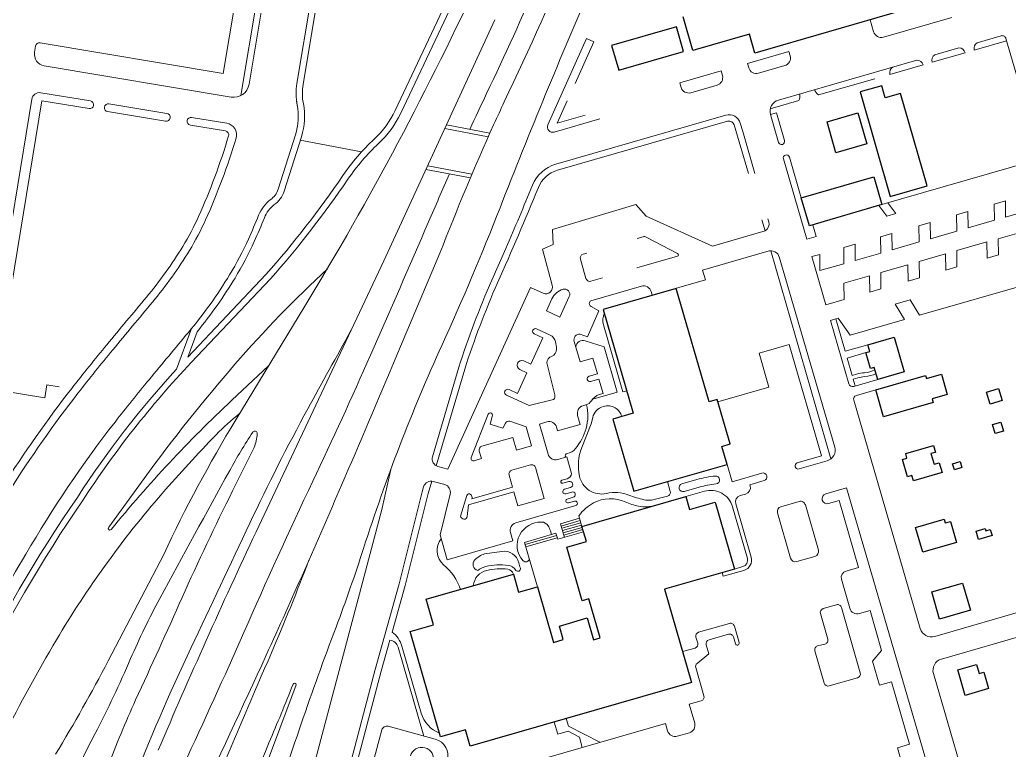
# Model space of a CAD drawing. Header units: feet. Extents: x 2817291 to 2825191, y 230718 to 237492.
# Drawn here: x 2822273 to 2823543, y 233238 to 234175 of the extents above; entities that cross this region are included whole.
import ezdxf

# ---------------------------------------------------------------- set-up
doc = ezdxf.new("R2010")
doc.units = ezdxf.units.FT
doc.layers.add('63', color=7, linetype='Continuous', lineweight=13)

msp = doc.modelspace()

# ---------------------------------------------------------------- linework, layer by layer
at = {"layer": '63'}
for p, q in [((2822557.109, 234077.995), (2822650.109, 234633.166)), ((2822567.695, 234092.526), (2822655.599, 234617.27)), ((2822594.506, 234465.48), (2822534.331, 234106.267)), ((2822678.542, 234389.242), (2822629.022, 234093.633)), ((2822686.471, 234387.914), (2822636.952, 234092.305)), ((2822755.006, 234058.648), (2822891.501, 234347.843)), ((2822762.277, 234055.217), (2822892.567, 234331.266)), ((2822883.189, 234175.305), (2822740.477, 233865.76)), ((2823364.72, 234175.283), (2823369.177, 234159.833)), ((2823381.619, 234152.962), (2823469.492, 234178.31)), ((2823532.779, 234154.726), (2823501.879, 234145.813)), ((2822293.63, 234141.494), (2822292.301, 234133.564)), ((2822534.331, 234106.267), (2822299.416, 234145.62)), ((2823000.83, 234151.244), (2822951.129, 234040.584)), ((2822986.002, 234093.699), (2823009.998, 234147.127)), ((2823009.998, 234147.127), (2823000.83, 234151.244)), ((2823498.313, 234136.416), (2823539.836, 234148.394)), ((2823557.942, 234085.627), (2823539, 234151.291)), ((2823260.319, 234134.708), (2823207.209, 234119.387)), ((2823261.99, 234128.914), (2823260.319, 234134.708)), ((2823444.237, 234120.817), (2823486.725, 234133.073)), ((2823478.703, 234139.127), (2823447.803, 234130.214)), ((2822304.679, 234116.205), (2822544.55, 234076.023)), ((2823207.209, 234119.387), (2823208.88, 234113.593)), ((2823221.322, 234106.722), (2823255.12, 234116.472)), ((2823424.627, 234123.529), (2823247.017, 234072.295)), ((2823390.161, 234105.218), (2823432.649, 234117.475)), ((2823173.411, 234109.638), (2823120.301, 234094.318)), ((2823175.083, 234103.844), (2823173.411, 234109.638)), ((2823120.301, 234094.318), (2823121.972, 234088.524)), ((2823134.414, 234081.653), (2823168.212, 234091.402)), ((2823370.848, 234099.647), (2823298.425, 234078.756)), ((2822363.93, 234071.191), (2822300.254, 234081.633)), ((2822288.71, 234073.342), (2822237.318, 233759.942)), ((2822250.78, 233760.025), (2822301.806, 234071.194)), ((2822301.806, 234071.194), (2822362.304, 234061.273)), ((2822462.116, 234055.091), (2822387.733, 234067.288)), ((2822629.811, 234063.655), (2822628.662, 234070.809)), ((2822963.094, 234042.693), (2822975.887, 234071.178)), ((2823273.318, 234071.514), (2823236.434, 234060.874)), ((2822386.107, 234057.37), (2822460.489, 234045.173)), ((2822961.118, 233989.824), (2823179.421, 234052.796)), ((2822998.826, 234053.001), (2822963.094, 234042.693)), ((2823236.722, 234053.592), (2823244.441, 234055.842)), ((2823236.722, 234053.592), (2823247.114, 234017.929)), ((2823244.441, 234055.842), (2823254.833, 234020.178)), ((2822492.226, 234039.969), (2822537.285, 234032.58)), ((2822538.911, 234042.498), (2822493.852, 234049.886)), ((2822820.928, 234040.258), (2822876.475, 234029.6)), ((2822959.321, 234031.145), (2823017.932, 234048.052)), ((2823181.65, 234045.071), (2822963.347, 233982.098)), ((2823208.546, 233977.851), (2823190.354, 234040.279)), ((2823198.073, 234042.529), (2823201.177, 234031.877)), ((2822627.13, 234027.648), (2822604.881, 233957.673)), ((2822818.76, 234035.557), (2822874.381, 234024.885)), ((2823201.177, 234031.877), (2823216.78, 233977.786)), ((2822634.792, 234025.212), (2822612.576, 233955.339)), ((2822633.377, 234020.763), (2822711.939, 234005.688)), ((2823253.3, 233996.701), (2823283.384, 233893.464)), ((2823261.019, 233998.951), (2823276.282, 233946.575)), ((2823379.818, 233938.013), (2823571.981, 233993.445)), ((2822794.652, 233983.267), (2822851.641, 233972.332)), ((2822796.82, 233987.968), (2822853.644, 233977.064)), ((2823064.001, 233938.101), (2822956.827, 233906.109)), ((2823077.161, 233923.312), (2823064.001, 233938.101)), ((2823397.792, 233926.467), (2823387.543, 233940.242)), ((2823538.425, 233942.972), (2823523.94, 233938.793)), ((2823523.94, 233938.793), (2823524.079, 233917.914)), ((2823538.564, 233922.092), (2823538.425, 233942.972)), ((2823375.955, 233936.899), (2823386.205, 233923.124)), ((2823386.205, 233923.124), (2823397.792, 233926.467)), ((2823490.142, 233929.044), (2823475.658, 233924.866)), ((2823490.282, 233908.164), (2823490.142, 233929.044)), ((2823560.412, 233928.394), (2823538.564, 233922.092)), ((2823162.382, 233884.705), (2823077.161, 233923.312)), ((2823230.011, 233904.191), (2823225.863, 233918.426)), ((2823233.567, 233919.592), (2823234.604, 233915.999)), ((2823441.86, 233915.117), (2823427.376, 233910.938)), ((2823441.999, 233894.237), (2823441.86, 233915.117)), ((2823475.658, 233924.866), (2823475.797, 233903.986)), ((2823524.079, 233917.914), (2823490.282, 233908.164)), ((2822956.827, 233906.109), (2822958.016, 233886.813)), ((2823230.005, 233904.212), (2823162.382, 233884.705)), ((2823295.434, 233896.94), (2823291.048, 233912.146)), ((2823392.612, 233900.91), (2823378.128, 233896.732)), ((2823392.752, 233880.031), (2823392.612, 233900.91)), ((2823427.376, 233910.938), (2823427.515, 233890.059)), ((2823475.797, 233903.986), (2823441.999, 233894.237)), ((2823529.074, 233894.253), (2823564.803, 233904.559)), ((2823073.462, 233896.711), (2823065.583, 233894.438)), ((2823117.628, 233875.406), (2823077.164, 233896.346)), ((2823283.384, 233893.464), (2823295.434, 233896.94)), ((2823378.128, 233896.732), (2823378.267, 233875.852)), ((2823427.515, 233890.059), (2823392.752, 233880.031)), ((2823475.964, 233878.932), (2823514.59, 233890.075)), ((2823514.59, 233890.075), (2823514.729, 233869.195)), ((2823529.213, 233873.373), (2823529.074, 233894.253)), ((2822812.609, 233875.616), (2822755.164, 233739.519)), ((2822879.166, 233841.029), (2822897.07, 233881.582)), ((2822958.016, 233886.813), (2822944.3, 233880.89)), ((2822944.3, 233880.89), (2822956.419, 233834.577)), ((2823000.956, 233875.796), (2822996.203, 233874.425)), ((2823235.196, 233878.514), (2823149.629, 233853.831)), ((2823237.349, 233878.751), (2823314.402, 233611.636)), ((2823345.296, 233887.261), (2823330.811, 233883.083)), ((2823330.811, 233883.083), (2823330.95, 233862.203)), ((2823345.435, 233866.382), (2823345.296, 233887.261)), ((2823378.267, 233875.852), (2823345.435, 233866.382)), ((2823427.682, 233865.005), (2823461.479, 233874.754)), ((2823461.479, 233874.754), (2823461.618, 233853.874)), ((2823476.103, 233858.053), (2823475.964, 233878.932)), ((2822740.477, 233865.76), (2822576.659, 233518.024)), ((2822992.767, 233868.204), (2823000.01, 233843.097)), ((2823065.269, 233856.692), (2823117.261, 233871.69)), ((2823319.252, 233626.683), (2823248.116, 233870.797)), ((2823299.911, 233874.169), (2823289.852, 233871.268)), ((2823289.852, 233871.268), (2823307.846, 233809.517)), ((2823300.05, 233853.29), (2823299.911, 233874.169)), ((2823330.95, 233862.203), (2823300.05, 233853.29)), ((2823427.821, 233844.125), (2823427.682, 233865.005)), ((2823514.729, 233869.195), (2823529.213, 233873.373)), ((2823149.629, 233853.831), (2823153.25, 233841.277)), ((2823378.434, 233850.799), (2823413.197, 233860.827)), ((2823378.573, 233829.919), (2823378.434, 233850.799)), ((2823413.197, 233860.827), (2823413.336, 233839.947)), ((2823461.618, 233853.874), (2823476.103, 233858.053)), ((2822488.815, 233742.084), (2822589.31, 233848.269)), ((2822493.355, 233735.184), (2822595.247, 233842.845)), ((2823006.231, 233839.662), (2823021.321, 233844.015)), ((2823153.25, 233841.277), (2823084.962, 233821.579)), ((2823331.117, 233837.15), (2823363.949, 233846.62)), ((2823331.256, 233816.27), (2823331.117, 233837.15)), ((2823363.949, 233846.62), (2823364.088, 233825.741)), ((2823413.336, 233839.947), (2823427.821, 233844.125)), ((2823587.413, 233842.043), (2823428.081, 233796.082)), ((2822928.642, 233831.714), (2822822.888, 233598.271)), ((2822945.12, 233824.249), (2822928.642, 233831.714)), ((2823071.127, 233833.278), (2823006.429, 233814.615)), ((2823084.962, 233821.579), (2823083.569, 233826.407)), ((2823364.088, 233825.741), (2823378.573, 233829.919)), ((2822956.192, 233817.026), (2822949.142, 233801.464)), ((2822966.535, 233793.584), (2822978.562, 233820.132)), ((2823307.846, 233809.517), (2823331.256, 233816.27)), ((2823416.159, 233815.655), (2823396.846, 233810.084)), ((2823428.081, 233796.082), (2823416.159, 233815.655)), ((2822639.148, 233807.457), (2822550.529, 233661.741)), ((2822949.142, 233801.464), (2822966.535, 233793.584)), ((2823016.401, 233801.802), (2823001.991, 233768.357)), ((2823006.448, 233807.298), (2823016.401, 233801.802)), ((2823396.846, 233810.084), (2823408.769, 233790.511)), ((2823320.691, 233791.254), (2823313.757, 233789.234)), ((2823313.757, 233789.234), (2823337.398, 233708.105)), ((2823323.588, 233792.09), (2823320.691, 233791.254)), ((2823332.668, 233749.731), (2823320.691, 233791.254)), ((2823339.242, 233770.456), (2823323.588, 233792.09)), ((2823408.769, 233790.511), (2823339.242, 233770.456)), ((2822474.601, 233726.855), (2822493.896, 233778.956)), ((2822500.97, 233774.908), (2822488.815, 233742.084)), ((2822936.528, 233778.491), (2822953.922, 233770.611)), ((2823047.178, 233697.712), (2823022.387, 233783.654)), ((2822929.266, 233733.234), (2822944.61, 233767.106)), ((2822944.61, 233767.106), (2822933.625, 233772.083)), ((2822984.888, 233762.377), (2822992.409, 233736.305)), ((2823001.991, 233768.357), (2822992.595, 233771.922)), ((2823023.148, 233755.632), (2822998.97, 233763.302)), ((2823039.943, 233697.412), (2823023.148, 233755.632)), ((2823222.238, 233747.164), (2823260.864, 233758.306)), ((2823260.864, 233758.306), (2823302.089, 233615.391)), ((2823361.638, 233758.088), (2823332.668, 233749.731)), ((2822920.111, 233737.381), (2822929.266, 233733.234)), ((2822949.891, 233734.924), (2822960.007, 233693.931)), ((2822992.409, 233736.305), (2823008.825, 233741.04)), ((2823008.825, 233741.04), (2823014.674, 233720.762)), ((2823234.773, 233703.71), (2823222.238, 233747.164)), ((2822592.616, 233730.945), (2822545.504, 233686.867)), ((2822802.959, 233614.409), (2822836.622, 233729.186)), ((2822844.306, 233726.818), (2822807.903, 233602.697)), ((2822912.262, 233695.7), (2822924.289, 233722.249)), ((2822924.289, 233722.249), (2822915.135, 233726.396)), ((2823014.674, 233720.762), (2823004.052, 233717.698)), ((2823006.002, 233710.938), (2823016.624, 233714.002)), ((2823016.624, 233714.002), (2823021.917, 233695.655)), ((2823341.679, 233718.859), (2823347.376, 233720.502)), ((2823343.072, 233714.031), (2823348.769, 233715.674)), ((2823343.072, 233714.031), (2823345.625, 233705.268)), ((2823343.629, 233704.687), (2823374.451, 233713.668)), ((2822305.487, 233689.948), (2822242.803, 233700.227)), ((2822308.212, 233706.561), (2822305.487, 233689.948)), ((2822324.08, 233703.959), (2822308.212, 233706.561)), ((2822901.277, 233700.677), (2822912.262, 233695.7)), ((2823008.594, 233688.369), (2823039.943, 233697.412)), ((2823052.279, 233699.184), (2823047.178, 233697.712)), ((2823169.382, 233684.848), (2823234.773, 233703.71)), ((2823372, 233700.409), (2823346.998, 233693.124)), ((2822927.254, 233680.082), (2822897.959, 233693.353)), ((2822958.434, 233688.023), (2822927.254, 233680.082)), ((2823021.917, 233695.655), (2823017.089, 233694.262)), ((2823184.981, 233630.771), (2823169.382, 233684.848)), ((2823343.579, 233686.893), (2823428.992, 233393.786)), ((2823000.004, 233680.966), (2822996.142, 233679.852)), ((2822852.64, 233613.505), (2822874.55, 233668.835)), ((2822879.527, 233666.087), (2822877.206, 233656.003)), ((2822902.183, 233660.07), (2822923.093, 233652.853)), ((2822949.809, 233659.165), (2822940.153, 233656.379)), ((2822989.271, 233667.41), (2822992.613, 233655.822)), ((2823008.608, 233664.62), (2823006.695, 233656.746)), ((2822877.206, 233656.003), (2822893.232, 233651.212)), ((2822893.232, 233651.212), (2822896.667, 233657.433)), ((2822923.093, 233652.853), (2822930.149, 233628.39)), ((2822940.153, 233656.379), (2822951.295, 233617.754)), ((2822963.644, 233647.466), (2822962.251, 233652.294)), ((2822992.613, 233655.822), (2822963.644, 233647.466)), ((2823006.695, 233656.746), (2822994.625, 233626.069)), ((2822906.101, 233639.235), (2822866.51, 233627.814)), ((2822910.836, 233622.819), (2822906.101, 233639.235)), ((2822574.15, 233626.16), (2822546.512, 233570.668)), ((2822863.074, 233621.593), (2822865.86, 233611.937)), ((2822930.149, 233628.39), (2822910.836, 233622.819)), ((2823174.359, 233627.707), (2823184.981, 233630.771)), ((2823181.044, 233604.532), (2823174.359, 233627.707)), ((2822865.86, 233611.937), (2822856.513, 233609.241)), ((2822963.737, 233610.883), (2822975.325, 233614.225)), ((2822975.325, 233614.225), (2822981.453, 233592.981)), ((2823302.089, 233615.391), (2823271.189, 233606.477)), ((2823273.417, 233598.752), (2823309.627, 233609.197)), ((2822738.151, 233546.717), (2822749.476, 233598.068)), ((2822822.888, 233598.271), (2822809.898, 233601.901)), ((2822928.831, 233603.952), (2822904.69, 233596.988)), ((2822946.472, 233560.925), (2822935.052, 233600.516)), ((2823187.451, 233582.322), (2823181.044, 233604.532)), ((2822387.716, 233524.054), (2822432.942, 233586.365)), ((2822802.13, 233583.016), (2822797.483, 233567.172)), ((2822818.645, 233578.586), (2822803.993, 233582.681)), ((2822901.254, 233590.767), (2822905.711, 233575.317)), ((2822975.813, 233586.124), (2822969.054, 233584.174)), ((2823142.442, 233585.029), (2823123.13, 233579.458)), ((2823225.803, 233593.386), (2823187.451, 233582.322)), ((2823210.242, 233578.437), (2823228.589, 233583.729)), ((2822791.644, 233575.83), (2822789.723, 233569.28)), ((2822905.711, 233575.317), (2822853.566, 233560.275)), ((2822970.168, 233580.312), (2822977.893, 233582.54)), ((2822980.121, 233574.815), (2822972.396, 233572.587)), ((2823108.133, 233569.803), (2823104.485, 233582.448)), ((2823125.915, 233569.801), (2823145.228, 233575.372)), ((2823152.006, 233570.006), (2823128.138, 233563.121)), ((2823210.67, 233576.953), (2823210.242, 233578.437)), ((2823334.453, 233574.519), (2823307.735, 233566.812)), ((2823445.225, 233194.388), (2823334.453, 233574.519)), ((2822789.723, 233569.28), (2822760.228, 233451.353)), ((2822797.483, 233567.172), (2822767.999, 233449.286)), ((2822812.818, 233514.003), (2822825.701, 233566.512)), ((2822847.067, 233564.676), (2822838.989, 233538.288)), ((2822849.058, 233552.698), (2822907.382, 233569.523)), ((2822907.382, 233569.523), (2822912.675, 233551.176)), ((2822912.675, 233551.176), (2822946.472, 233560.925)), ((2822974.068, 233566.793), (2822981.793, 233569.021)), ((2822983.743, 233562.262), (2822976.017, 233560.033)), ((2822977.41, 233555.205), (2822985.135, 233557.434)), ((2823084.114, 233558.789), (2823104.713, 233563.883)), ((2823198.025, 233564.453), (2823204.854, 233566.422)), ((2823311.356, 233554.258), (2823324.875, 233558.158)), ((2823324.875, 233558.158), (2823349.666, 233472.216)), ((2822694.231, 233381.86), (2822738.151, 233546.717)), ((2822847.55, 233537.619), (2822849.058, 233552.698)), ((2822986.807, 233551.64), (2822909.828, 233529.434)), ((2823207.178, 233483.899), (2823188.088, 233550.08)), ((2823212.007, 233485.291), (2823192.209, 233553.922)), ((2823250.23, 233550.224), (2823273.503, 233556.937)), ((2823281.527, 233552.506), (2823298.269, 233494.47)), ((2822968.237, 233525.363), (2822992.65, 233532.406)), ((2822990.904, 233538.461), (2822994.879, 233524.681)), ((2823262.54, 233484.163), (2823245.799, 233542.199)), ((2822955.702, 233514.425), (2822954.309, 233519.253)), ((2822969.072, 233522.466), (2822993.486, 233529.509)), ((2822969.908, 233519.569), (2822994.322, 233526.612)), ((2822970.744, 233516.672), (2822995.157, 233523.715)), ((2822971.579, 233513.775), (2822995.993, 233520.818)), ((2822822.01, 233482.136), (2822812.818, 233514.003)), ((2822906.021, 233506.37), (2822822.01, 233482.136)), ((2822902.957, 233516.992), (2822906.021, 233506.37)), ((2822921.211, 233504.476), (2822961.496, 233516.097)), ((2822962.331, 233513.2), (2822922.047, 233501.579)), ((2822963.167, 233510.303), (2822922.883, 233498.682)), ((2822961.496, 233516.097), (2822963.724, 233508.372)), ((2822963.724, 233508.372), (2822996.829, 233517.921)), ((2822937.646, 233447.503), (2822921.211, 233504.476)), ((2822458.067, 233488.878), (2822386.711, 233352.196)), ((2822869.76, 233489.634), (2822891.839, 233492.865)), ((2823293.837, 233486.445), (2823270.564, 233479.732)), ((2823176.166, 233460.869), (2823202.755, 233468.54)), ((2823190.496, 233470.233), (2823201.363, 233473.368)), ((2823349.666, 233472.216), (2823333.698, 233467.61)), ((2823100.691, 233444.328), (2823174.773, 233465.698)), ((2823174.773, 233465.698), (2823176.166, 233460.869)), ((2823327.883, 233457.079), (2823338.617, 233419.867)), ((2822760.228, 233451.353), (2822729.225, 233341.351)), ((2822767.999, 233449.286), (2822751.067, 233389.211)), ((2823123.811, 233364.179), (2823100.691, 233444.328)), ((2823447.683, 233383.53), (2823693.729, 233455.229)), ((2823304.244, 233419.365), (2823321.625, 233424.379)), ((2823327.846, 233420.944), (2823352.08, 233336.933)), ((2823702.164, 233426.283), (2823456.118, 233354.584)), ((2823310.328, 233380.142), (2823300.808, 233413.144)), ((2823351.059, 233412.996), (2823364.578, 233416.896)), ((2823364.578, 233416.896), (2823379.341, 233365.717)), ((2823184.188, 233400.424), (2823144.597, 233389.003)), ((2823196.537, 233375.744), (2823190.409, 233396.988)), ((2822633.072, 233150.597), (2822694.231, 233381.86)), ((2823141.161, 233382.782), (2823143.39, 233375.057)), ((2823157.874, 233379.235), (2823182.981, 233386.478)), ((2823189.202, 233383.042), (2823191.709, 233374.351)), ((2822748.119, 233378.753), (2822736.983, 233339.24)), ((2822791.826, 233255.774), (2822758.933, 233369.802)), ((2822788.553, 233285.252), (2822763.762, 233371.194)), ((2823139.954, 233368.836), (2823123.811, 233364.179)), ((2823157.781, 233361.427), (2823154.439, 233373.014)), ((2823297.312, 233371.523), (2823306.718, 233373.875)), ((2823142.574, 233348.984), (2823157.781, 233361.427)), ((2823305.729, 233323.562), (2823293.702, 233365.255)), ((2823379.341, 233365.717), (2823367.642, 233351.882)), ((2822729.225, 233341.351), (2822694.033, 233207.249)), ((2823151.43, 233307.295), (2823140.928, 233343.703)), ((2823367.642, 233351.882), (2823376.555, 233320.981)), ((2822736.983, 233339.24), (2822701.81, 233205.208)), ((2823348.645, 233330.712), (2823311.95, 233320.127)), ((2823445.863, 233335.893), (2823530.214, 233046.428)), ((2822628.091, 233321.608), (2822556.226, 233129.843)), ((2823376.555, 233320.981), (2823392.006, 233325.438)), ((2823392.006, 233325.438), (2823415.126, 233245.29)), ((2823132.545, 233296.617), (2823147.995, 233301.074)), ((2823139.508, 233272.476), (2823132.545, 233296.617)), ((2822974.662, 233278.27), (2822977.448, 233268.613)), ((2822746.03, 233268.304), (2822806.506, 233251.757)), ((2822875.694, 233206.835), (2823101.96, 233272.105)), ((2822959.212, 233273.813), (2822963.669, 233258.363)), ((2822977.448, 233268.613), (2823017.949, 233247.87)), ((2823101.96, 233272.105), (2823104.745, 233262.448)), ((2822721.477, 233203.127), (2822738.068, 233263.762)), ((2822963.669, 233258.363), (2822977.188, 233262.262)), ((2822977.188, 233262.262), (2822991.496, 233254.361)), ((2822991.496, 233254.361), (2822995.256, 233241.325)), ((2823117.187, 233255.577), (2823132.638, 233260.034)), ((2823415.126, 233245.29), (2823399.675, 233240.833)), ((2823399.675, 233240.833), (2823404.968, 233222.486))]:
    msp.add_line(p, q, dxfattribs=at)
at = {"layer": '63', "lineweight": 25}
for p, q in [((2823405.97, 234187.182), (2823216.704, 234132.586)), ((2823137.317, 234135.836), (2823124.782, 234179.29)), ((2823115.98, 234166.291), (2823032.934, 234142.335)), ((2823125.172, 234134.424), (2823115.98, 234166.291)), ((2823209.74, 234156.727), (2823137.317, 234135.836)), ((2823216.704, 234132.586), (2823209.74, 234156.727)), ((2823032.934, 234142.335), (2823042.126, 234110.469)), ((2823042.126, 234110.469), (2823125.172, 234134.424)), ((2823379.706, 234090.696), (2823351.702, 234082.619)), ((2823384.163, 234075.246), (2823379.706, 234090.696)), ((2823351.702, 234082.619), (2823390.421, 233948.394)), ((2823403.476, 234080.817), (2823384.163, 234075.246)), ((2823437.738, 233962.043), (2823403.476, 234080.817)), ((2823309.418, 234044.271), (2823349.01, 234055.692)), ((2823349.01, 234055.692), (2823360.43, 234016.101)), ((2823320.839, 234004.68), (2823309.418, 234044.271)), ((2823360.43, 234016.101), (2823320.839, 234004.68)), ((2823276.282, 233946.575), (2823369.414, 233973.714)), ((2823369.414, 233973.714), (2823379.818, 233938.013)), ((2823390.421, 233948.394), (2823437.738, 233962.043)), ((2823286.685, 233910.874), (2823276.282, 233946.575)), ((2823379.818, 233938.013), (2823286.685, 233910.874)), ((2823115.863, 233830.492), (2823022.195, 233803.473)), ((2823157.924, 233684.68), (2823115.863, 233830.492)), ((2823022.195, 233803.473), (2823060.635, 233670.214)), ((2823361.638, 233758.088), (2823395.435, 233767.837)), ((2823395.435, 233767.837), (2823408.249, 233723.418)), ((2823359.316, 233748.004), (2823364.145, 233749.397)), ((2823365.166, 233727.726), (2823359.316, 233748.004)), ((2823364.145, 233749.397), (2823361.638, 233758.088)), ((2823369.994, 233729.119), (2823365.166, 233727.726)), ((2823374.451, 233713.668), (2823369.994, 233729.119)), ((2823408.249, 233723.418), (2823374.451, 233713.668)), ((2823372, 233700.409), (2823435.732, 233718.794)), ((2823435.732, 233718.794), (2823436.846, 233714.931)), ((2823436.846, 233714.931), (2823456.159, 233720.502)), ((2823456.159, 233720.502), (2823463.68, 233694.43)), ((2823382.028, 233665.646), (2823372, 233700.409)), ((2823514.061, 233697.457), (2823529.511, 233701.914)), ((2823518.518, 233682.007), (2823514.061, 233697.457)), ((2823529.511, 233701.914), (2823533.968, 233686.463)), ((2823168.546, 233687.744), (2823157.924, 233684.68)), ((2823184.981, 233630.771), (2823168.546, 233687.744)), ((2823463.68, 233694.43), (2823444.367, 233688.859)), ((2823444.367, 233688.859), (2823445.76, 233684.031)), ((2823533.968, 233686.463), (2823518.518, 233682.007)), ((2823445.76, 233684.031), (2823382.028, 233665.646)), ((2823060.635, 233670.214), (2823034.563, 233662.693)), ((2823034.563, 233662.693), (2823061.304, 233569.992)), ((2823521.897, 233655.785), (2823532.52, 233658.85)), ((2823532.52, 233658.85), (2823535.862, 233647.262)), ((2823525.24, 233644.198), (2823521.897, 233655.785)), ((2823535.862, 233647.262), (2823525.24, 233644.198)), ((2823174.359, 233627.707), (2823184.981, 233630.771)), ((2823181.044, 233604.532), (2823174.359, 233627.707)), ((2823410.31, 233618.367), (2823446.039, 233628.673)), ((2823446.039, 233628.673), (2823448.546, 233619.982)), ((2823406.187, 233610.902), (2823411.981, 233612.573)), ((2823412.594, 233588.692), (2823406.187, 233610.902)), ((2823411.981, 233612.573), (2823410.31, 233618.367)), ((2823448.546, 233619.982), (2823442.752, 233618.311)), ((2823442.752, 233618.311), (2823446.652, 233604.792)), ((2823470.533, 233605.405), (2823480.189, 233608.19)), ((2823480.189, 233608.19), (2823482.417, 233600.465)), ((2823061.304, 233569.992), (2823181.044, 233604.532)), ((2823446.652, 233604.792), (2823453.411, 233606.742)), ((2823453.411, 233606.742), (2823457.032, 233594.189)), ((2823472.761, 233597.68), (2823470.533, 233605.405)), ((2823482.417, 233600.465), (2823472.761, 233597.68)), ((2823418.388, 233590.363), (2823412.594, 233588.692)), ((2823420.338, 233583.604), (2823418.388, 233590.363)), ((2823457.032, 233594.189), (2823420.338, 233583.604)), ((2822994.879, 233524.681), (2823128.138, 233563.121)), ((2823128.138, 233563.121), (2823132.873, 233546.705)), ((2823132.873, 233546.705), (2823165.705, 233556.175)), ((2823165.705, 233556.175), (2823190.496, 233470.233)), ((2823422.975, 233523.696), (2823459.669, 233534.282)), ((2823459.669, 233534.282), (2823461.062, 233529.453)), ((2823000.45, 233505.368), (2822994.879, 233524.681)), ((2823432.167, 233491.83), (2823422.975, 233523.696)), ((2823461.062, 233529.453), (2823467.822, 233531.403)), ((2823467.822, 233531.403), (2823475.621, 233504.365)), ((2823500.709, 233518.924), (2823512.297, 233522.267)), ((2823512.297, 233522.267), (2823513.133, 233519.37)), ((2823513.133, 233519.37), (2823518.926, 233521.041)), ((2823518.926, 233521.041), (2823521.155, 233513.316)), ((2823503.773, 233508.302), (2823500.709, 233518.924)), ((2823521.155, 233513.316), (2823503.773, 233508.302)), ((2822975.343, 233498.125), (2823000.45, 233505.368)), ((2822995.12, 233429.565), (2822975.343, 233498.125)), ((2823475.621, 233504.365), (2823432.167, 233491.83)), ((2823190.496, 233470.233), (2823100.691, 233444.328)), ((2822794.805, 233431.403), (2822906.82, 233463.715)), ((2822906.82, 233463.715), (2822913.505, 233440.539)), ((2822913.505, 233440.539), (2822937.646, 233447.503)), ((2822937.646, 233447.503), (2822958.259, 233376.046)), ((2823100.691, 233444.328), (2823135.232, 233324.588)), ((2823443.755, 233440.781), (2823483.346, 233452.202)), ((2823483.346, 233452.202), (2823493.374, 233417.439)), ((2822804.276, 233398.571), (2822794.805, 233431.403)), ((2823003.811, 233432.071), (2822995.12, 233429.565)), ((2823018.296, 233381.858), (2823003.811, 233432.071)), ((2823453.783, 233406.018), (2823443.755, 233440.781)), ((2822965.798, 233397.048), (2823001.527, 233407.355)), ((2823001.527, 233407.355), (2823009.605, 233379.351)), ((2823493.374, 233417.439), (2823453.783, 233406.018)), ((2822774.341, 233389.936), (2822804.276, 233398.571)), ((2822970.812, 233379.667), (2822965.798, 233397.048)), ((2822813.338, 233254.746), (2822774.341, 233389.936)), ((2822958.259, 233376.046), (2822970.812, 233379.667)), ((2823009.605, 233379.351), (2823018.296, 233381.858)), ((2823477.203, 233340.839), (2823501.325, 233347.868)), ((2823501.325, 233347.868), (2823504.699, 233336.289)), ((2823486.763, 233308.033), (2823477.203, 233340.839)), ((2823504.699, 233336.289), (2823510.488, 233337.976)), ((2823510.488, 233337.976), (2823516.674, 233316.749)), ((2823135.232, 233324.588), (2822851.332, 233242.694)), ((2823516.674, 233316.749), (2823486.763, 233308.033)), ((2822845.204, 233263.938), (2822813.338, 233254.746)), ((2822851.332, 233242.694), (2822845.204, 233263.938))]:
    msp.add_line(p, q, dxfattribs=at)
at = {"layer": '63'}
for points in [[(2823359.316, 233748.004), (2823335.218, 233740.982), (2823341.67, 233718.84)], [(2822972.415, 233510.878), (2822967.401, 233528.26), (2822991.815, 233535.302)]]:
    msp.add_lwpolyline(points, dxfattribs=at)
for centre, radius, start, end in [((2817414.436, 236667.28), 6065.035, 334.64261, 336.77253), ((2819061.943, 235982.981), 4186.8, 328.69357, 335.30087), ((2817414.436, 236667.28), 6039.909, 334.64261, 336.18857), ((2830400.05, 231000.569), 8062.961, 156.43347, 158.66497), ((2823378.833, 234162.618), 10.05, 196.09086, 286.09086), ((2823534.172, 234149.898), 5.025, 16.09086, 106.09086), ((2822298.586, 234140.663), 5.025, 80.4903, 170.4903), ((2823506.36, 234138.737), 8.375, 122.35106, 196.09086), ((2822307.169, 234131.073), 15.075, 170.4903, 260.4903), ((2823252.334, 234126.128), 10.05, 286.09086, 16.09086), ((2823452.284, 234123.139), 8.375, 122.35106, 196.09086), ((2823478.678, 234130.752), 8.375, 16.09086, 89.83065), ((2823424.602, 234115.153), 8.375, 16.09086, 89.83065), ((2823165.426, 234101.058), 10.05, 286.09086, 16.09086), ((2823218.536, 234116.379), 10.05, 196.09086, 286.09086), ((2823398.208, 234107.54), 8.375, 122.35106, 196.09086), ((2822547.871, 234095.847), 20.1, 260.4903, 350.4903), ((2822705.331, 234080.851), 77.372, 170.4903, 190.9683), ((2822705.331, 234080.851), 69.332, 170.4903, 190.9683), ((2822298.628, 234071.715), 10.05, 80.68746, 170.68746), ((2827378.172, 231945.228), 4986.143, 154.64261, 155.22737), ((2823131.628, 234091.309), 10.05, 196.09086, 286.09086), ((2823262.238, 234076.685), 12.228, 334.97877, 16.09086), ((2823305.048, 234089.034), 12.228, 196.09086, 237.20295), ((2822363.117, 234066.232), 5.025, 260.68746, 80.68746), ((2822386.92, 234062.329), 5.025, 80.68746, 260.68746), ((2822552.785, 234051.286), 78.012, 342.36181, 10.9683), ((2822552.785, 234051.286), 86.052, 342.36181, 10.9683), ((2827378.172, 231945.228), 4961.017, 154.64261, 155.00696), ((2823251.195, 234057.81), 15.075, 106.09086, 196.24637), ((2822461.302, 234050.132), 5.025, 260.68746, 80.68746), ((2822647.599, 234109.343), 118.769, 312.83719, 334.73349), ((2822647.599, 234109.343), 126.809, 312.83719, 334.73349), ((2823183.6, 234038.311), 15.075, 16.24637, 106.09086), ((2822493.039, 234044.928), 5.025, 80.68746, 260.68746), ((2822536.471, 234027.621), 15.075, 343.33064, 80.68746), ((2825853.075, 232704.797), 3258.106, 155.7821, 158.93937), ((2822957.412, 234037.762), 6.887, 155.81391, 286.09086), ((2823183.6, 234038.311), 7.035, 16.24637, 106.09086), ((2822536.471, 234027.621), 5.025, 343.33064, 80.68746), ((2821743.417, 234265.087), 832.868, 335.72986, 343.33064), ((2821743.417, 234265.087), 842.919, 335.72986, 343.33064), ((2822915.956, 233819.921), 275.921, 132.83719, 145.74946), ((2822915.956, 233819.921), 267.881, 132.83719, 145.74946), ((2823250.971, 234019.064), 4.02, 196.40188, 16.09086), ((2823257.163, 233997.815), 4.02, 16.40188, 196.09086), ((2822973.814, 233945.812), 45.806, 106.09086, 157.82235), ((2827378.172, 231945.228), 4986.143, 155.94747, 156.72123), ((2822973.814, 233945.812), 37.766, 106.09086, 157.82235), ((2821623.9, 234699.668), 1287.205, 318.59079, 325.74946), ((2821623.9, 234699.668), 1295.245, 318.58453, 325.74946), ((2822582.498, 233964.079), 23.282, 302.14079, 344.02678), ((2822582.498, 233964.079), 31.322, 303.0675, 343.79726), ((2819361.502, 235418.326), 3863.144, 335.84929, 337.82235), ((2819361.502, 235418.326), 3855.104, 336.5077, 337.82235), ((2822625.845, 233905.573), 49.633, 128.59412, 157.83332), ((2822625.845, 233905.573), 41.593, 129.1449, 157.83332), ((2819605.852, 235216.655), 3525.399, 335.55855, 338.66497), ((2822177.469, 234069.377), 356.735, 328.77516, 335.72986), ((2822177.469, 234069.377), 366.785, 328.77516, 335.72986), ((2821743.417, 234265.087), 903.22, 335.72986, 337.83332), ((2821743.417, 234265.087), 911.26, 335.72986, 337.83332), ((2804431.115, 241817.716), 19994.519, 336.18688, 336.72123), ((2823224.598, 233913.112), 10.414, 301.27923, 16.09086), ((2822177.469, 234069.377), 427.086, 328.77516, 335.72986), ((2822177.469, 234069.377), 435.127, 328.77516, 335.72986), ((2823074.854, 233891.883), 5.025, 62.63901, 106.09086), ((2822028.712, 234159.556), 530.692, 320.09928, 328.77516), ((2822028.712, 234159.556), 540.742, 320.09928, 328.77516), ((2823116.704, 233873.621), 2.01, 286.09086, 62.63901), ((2823237.482, 233867.667), 11.085, 16.09086, 110.28128), ((2822997.596, 233869.597), 5.025, 106.09086, 196.09086), ((2823708.33, 232727.063), 1534.581, 132.66183, 139.03666), ((2822028.712, 234159.556), 601.043, 320.09928, 328.77516), ((2822028.712, 234159.556), 609.083, 320.8377, 328.77516), ((2823956.833, 233367.087), 1177.281, 156.26083, 162.087), ((2823956.833, 233367.087), 1169.24, 156.26224, 162.08163), ((2823004.838, 233844.49), 5.025, 196.09086, 286.09086), ((2822948.556, 233831.834), 8.327, 245.62863, 19.23145), ((2822977.335, 233806.766), 23.501, 106.74072, 154.11429), ((2822972.487, 233822.884), 6.67, 335.62863, 106.74072), ((2823073.913, 233823.622), 10.05, 16.09086, 106.09086), ((2836652.324, 221932.003), 18531.393, 140.09928, 140.34455), ((2836652.324, 221932.003), 18521.343, 140.09928, 140.34455), ((2823008.471, 233810.962), 4.185, 119.20007, 241.09086), ((2823042.851, 233789.558), 21.299, 154.74536, 196.09086), ((2836652.324, 221932.003), 18461.042, 140.09928, 140.34455), ((2834865.464, 227009.823), 13922.078, 150.92043, 151.39249), ((2822935.076, 233775.287), 3.518, 65.62863, 245.62863), ((2822948.738, 233759.168), 12.563, 12.49853, 65.62863), ((2822906.423, 233749.788), 55.904, 2.7695, 12.49853), ((2822992.082, 233764.453), 7.487, 86.0749, 196.09086), ((2822996.134, 233754.36), 9.38, 72.40079, 172.29423), ((2824151.361, 232294.093), 2294.183, 140.34456, 142.13951), ((2824151.361, 232294.093), 2284.133, 140.34456, 142.13951), ((2825003.877, 232763.291), 2403.992, 155.55854, 162.2377), ((2822953.033, 233752.043), 9.24, 287.87807, 2.7695), ((2823388.309, 232888.183), 1232.215, 136.57688, 147.08539), ((2816529.357, 236478.446), 6770.478, 334.68077, 336.18688), ((2797683, 244322.241), 27214.103, 336.74584, 337.11586), ((2822917.623, 233731.889), 6.03, 65.62863, 245.62863), ((2822958.518, 233735.038), 8.627, 107.87807, 180.75932), ((2823388.309, 232888.183), 1240.255, 137.45186, 147.08017), ((2824174.645, 232322.225), 2152.111, 139.03666, 144.02761), ((2823360.186, 233676.093), 46.22, 93.40704, 106.09086), ((2823355.588, 233753.331), 31.155, 273.40705, 299.32269), ((2824151.361, 232294.093), 2223.832, 140.34456, 142.13951), ((2823005.027, 233714.318), 3.518, 106.09086, 286.09086), ((2823360.186, 233676.093), 41.195, 93.40704, 106.09086), ((2823355.588, 233753.331), 36.18, 273.40705, 297.45834), ((2823602.248, 232720.958), 1598.67, 142.13951, 153.18443), ((2822899.618, 233697.015), 4.02, 65.62863, 245.62863), ((2823342.223, 233709.511), 5.025, 196.24637, 286.24637), ((2823602.248, 232720.958), 1588.62, 142.13951, 153.18443), ((2823690.488, 232463.073), 1675.906, 133.09449, 140.85539), ((2822953.842, 233692.409), 6.351, 316.31945, 13.86245), ((2822996.615, 233692.715), 12.228, 286.09086, 327.20295), ((2823024.207, 233674.935), 20.596, 110.2185, 147.20295), ((2823348.404, 233688.299), 5.025, 106.24637, 196.24637), ((2825035.759, 232370.825), 2725.497, 151.39249, 154.85124), ((2822998.927, 233670.196), 10.05, 106.09086, 196.09086), ((2822941.9, 233667.208), 60.493, 344.11989, 13.38141), ((2823027.993, 233659.911), 19.949, 106.76683, 166.34598), ((2823027.694, 233660.905), 18.911, 59.01771, 106.76683), ((2823027.764, 233661.023), 18.774, 15.23903, 59.0177), ((2823602.248, 232720.958), 1528.319, 142.13951, 149.81984), ((2824067.453, 232739.204), 1775.425, 148.69357, 155.02323), ((2822757.949, 233415.879), 324.809, 128.56676, 135.72087), ((2822877.215, 233667.78), 2.866, 323.7851, 158.39662), ((2822901.271, 233654.891), 5.259, 80.0155, 151.09086), ((2822952.595, 233649.508), 10.05, 16.09086, 106.09086), ((2822574.984, 233644.087), 3.156, 355.42731, 146.62864), ((2822930.565, 233670.432), 72.277, 320.85619, 344.11989), ((2823787.23, 232412.178), 1762.458, 135.72088, 139.05101), ((2823182.574, 233243.891), 730.701, 146.62864, 151.12239), ((2822514.173, 233648.951), 64.162, 339.19363, 355.42731), ((2822867.902, 233622.986), 5.025, 106.09086, 196.09086), ((2822973.001, 233635.892), 17.561, 279.39802, 320.85619), ((2823054.051, 233602.686), 63.861, 158.52227, 191.81045), ((2823305.72, 233622.74), 14.095, 286.09086, 16.24636), ((2822812.603, 233611.58), 10.05, 163.65403, 254.38774), ((2822855.624, 233612.324), 3.209, 158.39662, 286.09086), ((2822960.951, 233620.539), 10.05, 196.09086, 286.09086), ((2822976.343, 233615.699), 2.906, 99.39801, 219.04391), ((2841174.56, 223320.954), 21277.629, 151.12239, 151.6265), ((2822906.082, 233592.16), 5.025, 106.09086, 196.09086), ((2822930.224, 233599.123), 5.025, 16.09086, 106.09086), ((2823272.303, 233602.615), 4.02, 106.09086, 286.09086), ((2829631.766, 230279.584), 7724.315, 154.68077, 156.2631), ((2822801.288, 233573.001), 10.05, 74.38773, 163.65403), ((2822969.611, 233582.243), 2.01, 106.09086, 286.09086), ((2822973.639, 233593.66), 7.843, 286.09086, 355.03571), ((2822979.007, 233578.678), 4.02, 286.09086, 106.09086), ((2823019.972, 233595.56), 29.045, 191.81045, 282.4809), ((2823179.211, 233457.564), 132.662, 95.702, 106.09086), ((2823166.378, 233584.554), 5.027, 277.44192, 93.96208), ((2823227.196, 233588.557), 5.025, 286.09086, 106.09086), ((2825844.965, 231927.855), 3684.919, 153.52415, 155.87903), ((2812916.52, 237776.091), 10633.626, 335.45999, 336.74584), ((2822815.94, 233568.907), 10.05, 346.21487, 74.38773), ((2822973.232, 233569.69), 3.015, 106.09086, 286.09086), ((2823124.522, 233574.63), 5.025, 106.09086, 286.09086), ((2823179.211, 233457.564), 122.612, 95.702, 106.09086), ((2823160.084, 233542.002), 29.145, 16.09086, 106.09086), ((2823202.496, 233574.596), 8.507, 286.09086, 16.09086), ((2823832.78, 232540.326), 1803.113, 145.47692, 163.21393), ((2823832.78, 232540.326), 1795.072, 145.47333, 163.20917), ((2823436.467, 232716.543), 1298.052, 139.05101, 149.29606), ((2822849.935, 233563.798), 3, 49.2022, 162.97952), ((2822848.289, 233561.89), 5.519, 342.97952, 49.2022), ((2822976.714, 233557.619), 2.513, 106.09086, 286.09086), ((2822982.768, 233565.642), 3.518, 286.09086, 106.09086), ((2822985.971, 233554.537), 3.015, 286.09086, 106.09086), ((2823031.301, 233514.68), 45.802, 65.49572, 117.92321), ((2823037.122, 233518.08), 50.311, 69.05454, 102.4809), ((2823105.599, 233696.977), 141.244, 249.05455, 257.31669), ((2823080.419, 233585.093), 26.562, 257.31669, 277.99514), ((2823103.575, 233568.488), 4.744, 283.88826, 16.09086), ((2823200.383, 233556.279), 8.507, 106.09086, 196.09086), ((2823275.3, 233550.709), 6.482, 16.09086, 106.09086), ((2823309.545, 233560.535), 6.533, 106.09086, 286.09086), ((2823035.274, 233507.184), 54.286, 117.92321, 144.81893), ((2823081.55, 233624.921), 75.351, 245.49572, 259.30586), ((2823076.259, 233596.899), 46.834, 259.30586, 286.09086), ((2823252.027, 233543.996), 6.482, 106.09086, 196.09086), ((2822844.045, 233539.419), 5.181, 192.61414, 261.49509), ((2822843.831, 233537.991), 3.737, 261.49509, 354.28945), ((2822389.069, 233522.392), 2.143, 129.14462, 320.85539), ((2778680.482, 254133.354), 48484.067, 334.64244, 334.85124), ((2822912.613, 233519.778), 10.05, 106.09086, 196.09086), ((2822942.591, 233499.061), 31.484, 89.83065, 151.29165), ((2822942.654, 233520.198), 10.346, 32.35106, 89.83065), ((2822930.168, 233512.29), 25.125, 16.09086, 32.35106), ((2829873.802, 230080.353), 8066.342, 154.77496, 156.95755), ((2822832.846, 233493.954), 24.062, 140.75972, 229.864), ((2822939.895, 233500.537), 28.409, 151.29165, 223.65877), ((2820733.896, 234131.134), 2079.727, 339.28774, 342.2377), ((2823292.041, 233492.673), 6.482, 286.09086, 16.09086), ((2825544.452, 231552.579), 3794.772, 149.31225, 153.48247), ((2819934.646, 234508.994), 2897.976, 336.69779, 339.23854), ((2822862.978, 233476.243), 7.957, 134.96886, 256.66123), ((2822880.459, 233458.743), 32.692, 109.10364, 134.96886), ((2822894.701, 233473.311), 19.762, 14.5851, 98.32569), ((2822922.738, 233484.166), 4.695, 223.65877, 348.52295), ((2823199.005, 233481.541), 8.507, 286.09086, 16.09086), ((2823199.005, 233481.541), 13.532, 286.09086, 16.09086), ((2823268.768, 233485.96), 6.482, 196.09086, 286.09086), ((2822770.867, 233420.444), 72.09, 19.18761, 49.864), ((2822877.896, 233446.464), 22.657, 103.22655, 173.89755), ((2822877.896, 233446.464), 27.682, 103.22655, 127.24533), ((2822890.155, 233394.308), 81.259, 82.96593, 103.22655), ((2822890.155, 233394.308), 76.234, 82.96593, 103.22655), ((2822898.42, 233461.292), 8.743, 16.09086, 82.96593), ((2822898.42, 233461.292), 13.768, 31.59816, 82.96593), ((2822912.677, 233470.546), 3.251, 218.86981, 17.59662), ((2823043.375, 233511.997), 133.862, 194.5851, 197.59662), ((2823336.056, 233459.436), 8.507, 106.09086, 196.09086), ((2823302.143, 232973.855), 965.027, 151.6265, 156.72639), ((2809646.775, 239180.772), 14062.931, 335.29005, 335.87903), ((2823305.636, 233414.537), 5.025, 106.09086, 196.09086), ((2823323.018, 233419.551), 5.025, 16.09086, 106.09086), ((2823348.273, 233422.652), 10.05, 196.09086, 286.09086), ((2826660.749, 231890.113), 4256.657, 159.28774, 162.83996), ((2823185.581, 233395.596), 5.025, 16.09086, 106.09086), ((2823443.466, 233398.004), 15.075, 196.24637, 286.24637), ((2815588.702, 236454.848), 7616.531, 334.85466, 336.2631), ((2822731.369, 233361.85), 33.714, 16.09086, 54.24798), ((2823145.989, 233384.175), 5.025, 106.09086, 196.09086), ((2823184.374, 233381.649), 5.025, 16.09086, 106.09086), ((2823305.5, 233378.75), 5.025, 284.03624, 16.09086), ((2824007.016, 232377.724), 1961.621, 149.29606, 157.57384), ((2824929.114, 232214.855), 2695.584, 154.64244, 158.80595), ((2822746.963, 233366.349), 12.458, 16.09086, 84.67608), ((2823138.561, 233373.664), 5.025, 286.09086, 16.09086), ((2823159.267, 233374.407), 5.025, 106.09086, 196.09086), ((2823194.123, 233375.048), 2.513, 196.09086, 16.09086), ((2823298.531, 233366.648), 5.025, 104.03624, 196.09086), ((2821084.382, 233927.763), 1449.181, 332.51185, 336.72639), ((2809787.377, 239204.764), 14073.486, 334.55565, 335.45999), ((2852110.275, 220650.507), 32135.277, 156.69779, 157.00941), ((2823460.336, 233340.111), 15.075, 106.24637, 196.24637), ((2820464.294, 234355.811), 2168.624, 328.80599, 332.43279), ((2823145.756, 233345.095), 5.025, 129.28945, 196.09086), ((2823347.252, 233335.54), 5.025, 286.09086, 16.09086), ((2818519.036, 234965.665), 4421.822, 337.12711, 338.18227), ((2822626.037, 233321.508), 2.057, 2.79833, 158.18227), ((2823310.557, 233324.955), 5.025, 196.09086, 286.09086), ((2823146.602, 233305.902), 5.025, 286.09086, 16.09086), ((2823529.792, 232792.375), 1219.405, 155.29005, 159.70131), ((2822826.292, 233296.138), 39.278, 196.09086, 248.57612), ((2822744.32, 233262.052), 6.482, 74.6978, 164.6978), ((2823129.852, 233269.69), 10.05, 286.09086, 16.09086), ((2823573.558, 232632.634), 1356.769, 152.51184, 159.91814), ((2823114.402, 233265.234), 10.05, 196.09086, 286.09086), ((2801205.128, 242269.696), 23213.317, 336.6524, 337.12711), ((2822789.28, 233226.253), 15.075, 344.69781, 164.6978), ((2822800.627, 233230.27), 22.276, 344.69781, 74.6978)]:
    msp.add_arc(centre, radius, start, end, dxfattribs=at)

doc.saveas('drawing.dxf')
